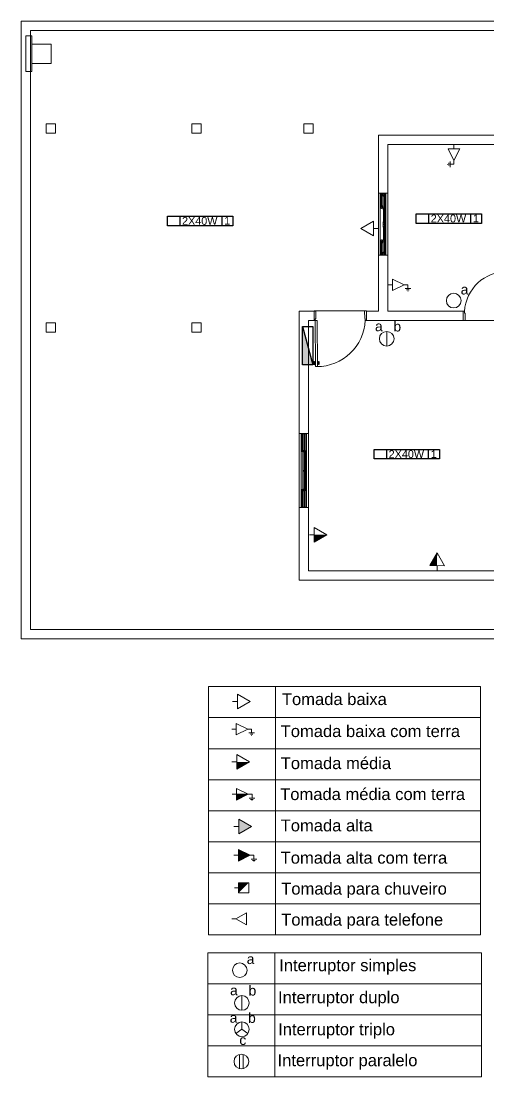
# Model space of a CAD drawing. Header units: metres. Extents: x 1628 to 1845, y 824 to 931.
# Drawn here: x 1824.87 to 1832.43, y 833.47 to 850.56 of the extents above; entities that cross this region are included whole.
import ezdxf

# ---------------------------------------------------------------- set-up
doc = ezdxf.new("R2010")
doc.units = ezdxf.units.M
doc.header["$LTSCALE"] = 0.15
doc.linetypes.add('CONTINUO', pattern=[0])
doc.layers.get('0').update_dxf_attribs({"lineweight": 0, "plot": 0})
doc.layers.add('1', color=1, linetype='Continuous')
for name, color, linetype, lineweight in [('Alvenaria', 170, 'Continuous', 0), ('Caixilho', 120, 'Continuous', 0), ('Sistema elétrico', 54, 'Continuous', 0)]:
    doc.layers.add(name, color=color, linetype=linetype, lineweight=lineweight)
doc.styles.add('Lunardi', font='arial.ttf', dxfattribs={"height": 0.15})

# ---------------------------------------------------------------- blocks, each defined once
blk = doc.blocks.new('JCS4F_CS120')
for p, q in [((0, 90), (1200, 90)), ((1200, 0), (0, 0)), ((7, 82), (1193, 82)), ((7, 62), (274, 62)), ((7, 56), (274, 56)), ((926, 62), (1193, 62)), ((926, 56), (1193, 56))]:
    blk.add_line(p, q)
for points in [[(7, 36), (17, 36), (17, 37), (7, 37), (7, 82), (20, 82), (20, 84), (7, 84), (7, 84), (6, 84), (1, 84), (1, 89), (6, 89), (7, 88), (7, 89), (7, 90), (0, 90), (0, 77), (1, 77), (1, 82), (6, 82), (6, 8), (1, 8), (1, 13), (0, 13), (0, 0), (7, 0), (7, 1), (7, 2), (6, 1), (1, 1), (1, 6), (6, 6), (7, 6), (7, 6), (7, 17), (17, 17), (17, 18), (7, 18)], [(1193, 36), (1183, 36), (1183, 37), (1193, 37), (1193, 82), (1180, 82), (1180, 84), (1193, 84), (1193, 84), (1194, 84), (1199, 84), (1199, 89), (1194, 89), (1193, 88), (1193, 89), (1193, 90), (1200, 90), (1200, 77), (1199, 77), (1199, 82), (1194, 82), (1194, 8), (1199, 8), (1199, 13), (1200, 13), (1200, 0), (1193, 0), (1193, 1), (1193, 2), (1194, 1), (1199, 1), (1199, 6), (1194, 6), (1193, 6), (1193, 6), (1193, 17), (1183, 17), (1183, 18), (1193, 18)]]:
    blk.add_lwpolyline(points, close=True)
for points in [[(13, 18), (16, 18), (16, 18), (17, 18), (17, 17), (46, 17), (46, 18), (44, 18), (44, 21), (43, 21), (43, 18), (35, 18), (35, 36), (43, 36), (43, 33), (44, 33), (44, 36), (46, 36), (46, 37), (17, 37), (17, 35), (16, 35), (16, 36), (13, 36), (10, 35, 1), (10, 33), (14, 34), (19, 34), (19, 36), (34, 36), (34, 18), (19, 18), (19, 19), (14, 19), (10, 20, 1), (10, 19)], [(286, 45), (286, 44), (284, 44), (284, 43), (290, 43), (290, 44), (289, 44), (289, 45), (294, 45, -0.414214), (298, 42), (296, 42), (296, 42, 0.414214), (294, 44), (291, 44), (291, 18), (294, 18, 0.414214), (296, 20), (296, 20), (298, 20), (298, 20, -0.414214), (294, 17), (256, 17), (256, 18), (268, 18), (268, 36), (256, 36), (256, 37), (290, 37), (290, 41), (283, 42), (283, 44), (276, 44, -0.957391), (276, 45)], [(602, 63, 0.662016), (602, 63), (603, 64), (607, 63, 1.000039), (608, 64), (599, 66), (599, 70, 0.414342), (599, 71), (598, 71, 0.198923), (597, 70), (595, 69, -0.198886), (595, 69), (561, 69, 0.414214), (560, 68), (560, 65), (561, 65), (561, 67), (572, 67), (572, 50), (561, 50), (561, 53), (560, 53), (560, 49, 0.414214), (561, 49), (595, 49, -0.198886), (595, 48), (597, 47, 0.198923), (598, 47), (599, 47, 0.414342), (599, 47), (599, 51), (608, 53, 1.000039), (607, 54), (603, 53), (602, 54, 0.662016), (602, 54), (602, 53), (599, 53), (599, 54), (599, 54, 0.414075), (598, 54), (598, 49, -0.668231), (597, 48), (595, 50), (595, 67), (597, 69, -0.668231), (598, 69), (598, 64, 0.414075), (599, 63), (599, 63), (599, 65), (602, 64)], [(891, 67), (891, 65), (890, 65), (890, 69), (890, 69), (926, 69), (926, 42, -0.414214), (924, 40), (923, 40), (923, 41), (924, 41), (924, 42), (919, 42), (919, 41), (920, 41), (920, 40), (911, 40, -0.957391), (911, 41), (917, 42, 0.388979), (918, 42), (918, 43, -0.39085), (918, 44), (924, 44, 0.39085), (924, 45), (924, 48, 0.414214), (924, 49), (890, 49), (890, 53), (891, 53), (891, 50), (903, 50), (903, 67)], [(914, 45), (914, 44), (916, 44), (916, 43), (910, 43), (910, 44), (911, 44), (911, 45), (906, 45, 0.414214), (902, 42), (904, 42), (904, 42, -0.414214), (906, 44), (909, 44), (909, 18), (906, 18, -0.414214), (904, 20), (904, 20), (902, 20), (902, 20, 0.414214), (906, 17), (944, 17), (944, 18), (932, 18), (932, 36), (944, 36), (944, 37), (910, 37), (910, 41), (917, 42), (917, 44), (923, 44, 0.957391), (923, 45)], [(1187, 18), (1184, 18), (1184, 18), (1183, 18), (1183, 17), (1154, 17), (1154, 18), (1156, 18), (1156, 21), (1157, 21), (1157, 18), (1165, 18), (1165, 36), (1157, 36), (1157, 33), (1156, 33), (1156, 36), (1154, 36), (1154, 37), (1183, 37), (1183, 35), (1184, 35), (1184, 36), (1187, 36), (1190, 35, -1), (1190, 33), (1186, 34), (1181, 34), (1181, 36), (1166, 36), (1166, 18), (1181, 18), (1181, 19), (1186, 19), (1190, 20, -1), (1190, 19)]]:
    blk.add_lwpolyline(points, format="xyb", close=True)
for points in [[(44, 36), (268, 36)], [(268, 18), (44, 18)], [(291, 31), (909, 31)], [(560, 67), (311, 67)], [(560, 50), (311, 50)], [(892, 67), (648, 67)], [(892, 50), (648, 50)], [(1156, 36), (932, 36)], [(932, 18), (1156, 18)]]:
    blk.add_lwpolyline(points)
blk.add_lwpolyline([(274, 67), (274, 42), (274, 42, 0.414214), (276, 40), (276, 40), (277, 40), (277, 40, 0.29569), (277, 41), (277, 41), (277, 41), (276, 41), (276, 42), (282, 42), (282, 41), (280, 41), (280, 41), (280, 41, 0.414214), (281, 40), (281, 40), (289, 40), (289, 40, 0.84382), (289, 41), (289, 41), (283, 42), (283, 42, -0.388156), (283, 42), (283, 42), (283, 43), (283, 43, 0.39164), (282, 44), (282, 44), (276, 44), (276, 44, -0.39164), (275, 45), (275, 45), (275, 48, -0.414214), (276, 49), (310, 49), (310, 49, 0.407557), (311, 49), (311, 49), (311, 53), (309, 53), (309, 50), (299, 50), (299, 67), (309, 67), (309, 65), (311, 65), (311, 68), (311, 68, 0.414214), (310, 69), (310, 69), (276, 69), (276, 69, 0.414214), (274, 67)], format="xyb")
at = {"linetype": 'Continuous', "flags": 128}
blk.add_lwpolyline([(613, 50), (613, 67), (611, 69, 0.668182), (610, 69), (610, 66), (608, 66), (608, 67), (608, 67, -0.414214), (607, 68), (607, 68), (608, 68), (608, 69), (603, 69), (603, 68), (604, 68), (604, 68, -0.414214), (604, 67, 0.000022), (602, 67, -0.414266), (602, 68), (602, 70, -0.41423), (602, 71), (610, 71, -0.198925), (611, 70), (612, 69, 0.19891), (613, 69), (647, 69, -0.414229), (648, 68), (648, 65), (646, 65), (646, 67), (636, 67), (636, 50), (646, 50), (646, 53), (648, 53), (648, 49, -0.414214), (647, 49), (613, 49, 0.198953), (612, 48, -0.000079), (611, 47, -0.198864), (610, 47), (602, 47, -0.414214), (602, 47), (602, 50, -0.414214), (602, 50), (604, 50, -0.414229), (604, 50), (604, 49), (603, 49), (603, 48), (608, 48), (608, 49), (607, 49), (607, 50, -0.414214), (608, 50), (608, 50), (608, 52), (610, 52), (610, 48, 0.668231), (611, 48)], format="xyb", close=True, dxfattribs=at)
blk = doc.blocks.new('porta080a')
at = {"layer": 'Caixilho'}
for p, q in [((0.15, 0.83), (0.12, 0.83)), ((0.12, 0.83), (0.12, 0.83)), ((0.12, 0.83), (0.12, 0.82))]:
    blk.add_line(p, q, dxfattribs=at)
for points in [[(0.12, 0.82), (0, 0.82), (0, 0.85), (0.15, 0.85), (0.15, 0.83)], [(0.12, 0.03), (0, 0.03), (0, 0), (0.15, 0), (0.15, 0.02)], [(0.12, 0.03), (0.12, 0.02), (0.15, 0.02)]]:
    blk.add_lwpolyline(points, dxfattribs=at)
for points in [[(0.15, 0.02), (0.15, 0.05), (0.895, 0.05), (0.895, 0.02)], [(0.812, 0.05), (0.862, 0.05), (0.862, 0.055), (0.812, 0.055)], [(0.812, 0.02), (0.862, 0.02), (0.862, 0.015), (0.812, 0.015)], [(0.843, 0.055), (0.831, 0.055), (0.831, 0.063), (0.843, 0.063)], [(0.843, 0.015), (0.831, 0.015), (0.831, 0.007), (0.843, 0.007)]]:
    blk.add_lwpolyline(points, close=True, dxfattribs=at)
blk.add_arc((0.107, 0.042), 0.789, 359.4551, 86.8474, dxfattribs=at)
blk.add_ellipse((0.837, 0.071), major_axis=(-0.0297, 0), ratio=0.275862, dxfattribs=at)
at = {"layer": 'Caixilho', "extrusion": (0, 0, -1)}
blk.add_ellipse((0.837, -0.001), major_axis=(-0.0297, 0), ratio=0.275862, dxfattribs=at)
blk = doc.blocks.new('porta070a')
at = {"layer": 'Caixilho'}
for p, q in [((0.15, 0.73), (0.12, 0.73)), ((0.12, 0.73), (0.12, 0.73)), ((0.12, 0.73), (0.12, 0.72))]:
    blk.add_line(p, q, dxfattribs=at)
for points in [[(0.12, 0.72), (0, 0.72), (0, 0.75), (0.15, 0.75), (0.15, 0.73)], [(0.12, 0.03), (0, 0.03), (0, 0), (0.15, 0), (0.15, 0.02)], [(0.12, 0.03), (0.12, 0.02), (0.15, 0.02)]]:
    blk.add_lwpolyline(points, dxfattribs=at)
for points in [[(0.15, 0.02), (0.15, 0.05), (0.795, 0.05), (0.795, 0.02)], [(0.726, 0.05), (0.776, 0.05), (0.776, 0.055), (0.726, 0.055)], [(0.726, 0.02), (0.776, 0.02), (0.776, 0.015), (0.726, 0.015)], [(0.757, 0.055), (0.745, 0.055), (0.745, 0.063), (0.757, 0.063)], [(0.757, 0.015), (0.745, 0.015), (0.745, 0.007), (0.757, 0.007)]]:
    blk.add_lwpolyline(points, close=True, dxfattribs=at)
blk.add_arc((0.106, 0.042), 0.689, 359.3762, 86.3751, dxfattribs=at)
blk.add_ellipse((0.751, 0.071), major_axis=(-0.0297, 0), ratio=0.275862, dxfattribs=at)
at = {"layer": 'Caixilho', "extrusion": (0, 0, -1)}
blk.add_ellipse((0.751, -0.001), major_axis=(-0.0297, 0), ratio=0.275862, dxfattribs=at)
blk = doc.blocks.new('JCB4F_CS100')
for p, q in [((0, 90), (1000, 90)), ((1000, 0), (0, 0)), ((7, 82), (29, 82)), ((29, 82), (7, 82)), ((7, 69), (28, 69)), ((46, 62), (225, 62)), ((46, 56), (225, 56)), ((46, 13), (178, 13)), ((57, 82), (943, 82)), ((247, 67), (472, 67)), ((247, 50), (472, 50)), ((783, 62), (954, 62)), ((783, 56), (954, 56)), ((954, 13), (822, 13)), ((971, 82), (993, 82)), ((993, 69), (972, 69))]:
    blk.add_line(p, q)
for points in [[(7, 36), (17, 36), (17, 37), (7, 37), (7, 82), (20, 82), (20, 84), (7, 84), (7, 84), (6, 84), (1, 84), (1, 89), (6, 89), (7, 88), (7, 89), (7, 90), (0, 90), (0, 77), (1, 77), (1, 82), (6, 82), (6, 8), (1, 8), (1, 13), (0, 13), (0, 0), (7, 0), (7, 1), (7, 2), (6, 1), (1, 1), (1, 6), (6, 6), (7, 6), (7, 6), (7, 17), (17, 17), (17, 18), (7, 18)], [(993, 36), (983, 36), (983, 37), (993, 37), (993, 82), (980, 82), (980, 84), (993, 84), (993, 84), (994, 84), (999, 84), (999, 89), (994, 89), (993, 88), (993, 89), (993, 90), (1000, 90), (1000, 77), (999, 77), (999, 82), (994, 82), (994, 8), (999, 8), (999, 13), (1000, 13), (1000, 0), (993, 0), (993, 1), (993, 2), (994, 1), (999, 1), (999, 6), (994, 6), (993, 6), (993, 6), (993, 17), (983, 17), (983, 18), (993, 18)]]:
    blk.add_lwpolyline(points, close=True)
for points in [[(7, 45), (43, 45, 0.357337), (45, 47, 0.099331), (45, 67, 0.357337), (43, 69), (33, 69)], [(35, 69), (33, 69), (33, 85), (35, 85), (35, 84, 0.453094), (37, 83), (54, 85, -0.453094), (57, 82), (57, 72, -0.453094), (54, 69), (37, 71, 0.453094), (35, 70), (35, 69)], [(965, 69), (967, 69), (967, 85), (965, 85), (965, 84, -0.453094), (963, 83), (946, 85, 0.453094), (943, 82), (943, 72, 0.453094), (946, 69), (963, 71, -0.453094), (965, 70), (965, 69)], [(993, 45), (957, 45, -0.357337), (955, 47, -0.099331), (955, 67, -0.357337), (957, 69), (967, 69)]]:
    blk.add_lwpolyline(points, format="xyb")
for points in [[(19, 36), (21, 36), (21, 32), (23, 32), (23, 33), (22, 33), (22, 36), (27, 36), (27, 33), (26, 33), (26, 32), (29, 32), (29, 37), (17, 37), (17, 35), (16, 35), (16, 36), (13, 36), (10, 35, 1), (10, 33), (14, 34), (17, 34), (17, 19), (14, 19), (10, 20, 1), (10, 19), (13, 18), (16, 18), (16, 18), (17, 18), (17, 17), (19, 17)], [(205, 34), (203, 34), (203, 31), (201, 31), (201, 32), (202, 32), (202, 34), (196, 34), (196, 32), (198, 32), (198, 31), (195, 31), (195, 35), (206, 35), (206, 34), (208, 34), (208, 34), (210, 34), (214, 33, -1), (214, 32), (210, 33), (206, 33), (206, 18), (210, 18), (214, 19, -1), (214, 18), (210, 17), (208, 17), (208, 17), (206, 17), (206, 15), (205, 15)], [(236, 44), (236, 43), (234, 43), (234, 42), (240, 42), (240, 43), (239, 43), (239, 44), (244, 44, -0.414214), (248, 41), (246, 41), (246, 41, 0.414214), (244, 43), (241, 43), (241, 17), (244, 17, 0.414214), (246, 19), (246, 19), (248, 19), (248, 19, -0.414214), (244, 15), (206, 15), (206, 17), (218, 17), (218, 34), (206, 34), (206, 35), (240, 35), (240, 40), (233, 41), (233, 42), (227, 43, -0.957391), (227, 44)], [(239, 40, 0.957391), (239, 41), (233, 42, -0.388979), (233, 42), (233, 43, 0.39085), (232, 44), (227, 44, -0.39085), (226, 45), (226, 48, -0.414214), (227, 49), (259, 49), (259, 50), (247, 50), (247, 67), (259, 67), (259, 69), (225, 69), (225, 42, 0.414214), (226, 40), (227, 40), (227, 41), (226, 41), (226, 42), (232, 42), (232, 41), (230, 41), (230, 40)], [(495, 50), (497, 48, 0.668179), (498, 48), (498, 54), (499, 54), (499, 53), (501, 53), (501, 54, -0.668179), (502, 54), (503, 53), (507, 54, -1), (507, 53), (499, 51), (499, 47), (497, 47), (495, 49), (460, 49), (460, 50), (472, 50), (472, 67), (460, 67), (460, 69), (495, 69), (497, 71), (499, 71), (499, 66), (507, 64, -1), (507, 63), (503, 64), (502, 63, -0.668179), (501, 63), (501, 64), (499, 65), (499, 63), (498, 63), (498, 69, 0.668179), (497, 69), (495, 67)], [(509, 69), (509, 66), (508, 66), (508, 67), (507, 67), (507, 68), (508, 68), (508, 69), (502, 69), (502, 68), (504, 68), (504, 67), (501, 67), (501, 71), (510, 71), (512, 69), (547, 69), (547, 67), (535, 67), (535, 50), (547, 50), (547, 49), (512, 49), (510, 47), (501, 47), (501, 50), (504, 50), (504, 49), (502, 49), (502, 48), (508, 48), (508, 49), (507, 49), (507, 50), (508, 50), (508, 52), (509, 52), (509, 48, 0.668179), (510, 48), (512, 50), (512, 67), (510, 69, 0.668179)], [(748, 50), (760, 50), (760, 67), (748, 67), (748, 69), (783, 69), (783, 42, -0.414214), (781, 40), (780, 40), (780, 41), (781, 41), (781, 42), (776, 42), (776, 41), (777, 41), (777, 40), (768, 40, -0.957391), (768, 41), (774, 42, 0.388979), (775, 42), (775, 43, -0.39085), (775, 44), (781, 44, 0.39085), (781, 45), (781, 48, 0.414214), (781, 49), (748, 49)], [(764, 44), (764, 43), (766, 43), (766, 42), (760, 42), (760, 43), (761, 43), (761, 44), (756, 44, 0.414214), (753, 41), (754, 41), (754, 41, -0.414214), (756, 43), (759, 43), (759, 17), (756, 17, -0.414214), (754, 19), (754, 19), (753, 19), (753, 19, 0.414214), (756, 15), (794, 15), (794, 17), (782, 17), (782, 34), (794, 34), (794, 35), (760, 35), (760, 40), (767, 41), (767, 42), (773, 43, 0.957391), (773, 44)], [(795, 34), (797, 34), (797, 31), (799, 31), (799, 32), (798, 32), (798, 34), (804, 34), (804, 32), (802, 32), (802, 31), (805, 31), (805, 35), (794, 35), (794, 34), (792, 34), (792, 34), (790, 34), (786, 33, 1), (786, 32), (790, 33), (794, 33), (794, 18), (790, 18), (786, 19, 1), (786, 18), (790, 17), (792, 17), (792, 17), (794, 17), (794, 15), (795, 15)], [(981, 36), (979, 36), (979, 32), (977, 32), (977, 33), (978, 33), (978, 36), (973, 36), (973, 33), (974, 33), (974, 32), (971, 32), (971, 37), (983, 37), (983, 35), (984, 35), (984, 36), (987, 36), (990, 35, -1), (990, 33), (986, 34), (983, 34), (983, 19), (986, 19), (990, 20, -1), (990, 19), (987, 18), (984, 18), (984, 18), (983, 18), (983, 17), (981, 17)]]:
    blk.add_lwpolyline(points, format="xyb", close=True)
for points in [[(21, 29), (46, 29), (46, 25), (45, 25), (45, 28), (34, 28), (34, 14), (45, 14), (45, 17), (46, 17), (46, 13), (13, 13), (13, 14)], [(13, 14), (23, 14), (23, 28), (21, 28), (21, 29)], [(33, 47), (29, 47), (29, 85), (33, 85), (33, 47)], [(178, 29), (46, 29)], [(211, 14), (201, 14), (201, 28), (203, 28), (203, 29), (178, 29), (178, 25), (179, 25), (179, 28), (190, 28), (190, 14), (179, 14), (179, 17), (178, 17), (178, 13), (211, 13), (211, 14)], [(535, 67), (760, 67)], [(535, 50), (760, 50)], [(789, 14), (799, 14), (799, 28), (797, 28), (797, 29), (822, 29), (822, 25), (821, 25), (821, 28), (810, 28), (810, 14), (821, 14), (821, 17), (822, 17), (822, 13), (789, 13), (789, 14)], [(822, 29), (954, 29)], [(979, 29), (954, 29), (954, 25), (955, 25), (955, 28), (966, 28), (966, 14), (955, 14), (955, 17), (954, 17), (954, 13), (987, 13), (987, 14)], [(967, 47), (971, 47), (971, 85), (967, 85), (967, 47)], [(987, 14), (977, 14), (977, 28), (979, 28), (979, 29)]]:
    blk.add_lwpolyline(points)

msp = doc.modelspace()

# ---------------------------------------------------------------- hatches: boundary and pattern name
at = {"layer": 'Sistema elétrico', "linetype": 'Continuous', "lineweight": -3}
msp.add_hatch(color=256, dxfattribs=at).paths.add_polyline_path([(1829.427, 845.62), (1829.427, 845.001), (1829.595, 845.001)])
at = {"layer": 'Sistema elétrico', "lineweight": 0}
for points in [[(1828.549, 838.046), (1828.362, 838.046), (1828.362, 837.953)], [(1828.393, 837.152), (1828.393, 836.965), (1828.581, 837.059)]]:
    msp.add_hatch(color=256, dxfattribs=at).paths.add_polyline_path(points)

# ---------------------------------------------------------------- linework, layer by layer
at = {"linetype": 'ByBlock'}
for p, q in [((1830.58, 847.209), (1830.659, 847.209)), ((1829.619, 842.249), (1829.54, 842.249)), ((1831.608, 841.748), (1831.608, 841.669)), ((1828.375, 839.551), (1828.296, 839.551)), ((1828.365, 838.57), (1828.285, 838.57)), ((1828.397, 837.526), (1828.318, 837.526)), ((1828.558, 836.615), (1828.392, 836.615)), ((1828.392, 836.615), (1828.392, 836.45)), ((1828.558, 836.45), (1828.558, 836.615)), ((1828.392, 836.533), (1828.326, 836.533)), ((1828.392, 836.45), (1828.558, 836.45)), ((1828.349, 836.03), (1828.283, 836.03))]:
    msp.add_line(p, q, dxfattribs=at)
for points in [[(1830.58, 847.328), (1830.58, 847.09), (1830.374, 847.209)], [(1829.619, 842.368), (1829.619, 842.13), (1829.825, 842.249)], [(1831.727, 841.747), (1831.489, 841.75), (1831.61, 841.954)], [(1828.375, 839.67), (1828.375, 839.432), (1828.581, 839.551)], [(1828.365, 838.689), (1828.365, 838.452), (1828.571, 838.57)], [(1828.397, 837.644), (1828.397, 837.407), (1828.603, 837.526)], [(1828.521, 835.931), (1828.521, 836.129), (1828.349, 836.03)]]:
    msp.add_lwpolyline(points, close=True, dxfattribs=at)
for points in [[(1829.825, 842.249), (1829.619, 842.249), (1829.619, 842.13)], [(1831.61, 841.954), (1831.608, 841.748), (1831.489, 841.75)], [(1828.571, 838.57), (1828.365, 838.57), (1828.365, 838.452)], [(1828.603, 837.526), (1828.397, 837.644), (1828.397, 837.407)], [(1828.558, 836.615), (1828.392, 836.615), (1828.392, 836.45)]]:
    msp.add_solid(points, dxfattribs=at)
at = {"layer": '1', "lineweight": 0}
for p, q in [((1827.907, 839.79), (1828.991, 839.79)), ((1827.907, 839.288), (1827.907, 839.79)), ((1828.991, 839.79), (1828.991, 839.288)), ((1828.991, 839.79), (1832.313, 839.79)), ((1828.991, 839.288), (1828.991, 839.79)), ((1832.313, 839.79), (1832.312, 839.288)), ((1828.991, 839.288), (1827.907, 839.288)), ((1827.907, 839.288), (1828.991, 839.288)), ((1827.907, 838.785), (1827.907, 839.288)), ((1832.312, 839.288), (1828.991, 839.288)), ((1828.991, 839.288), (1828.991, 838.785)), ((1828.991, 839.288), (1832.313, 839.288)), ((1828.991, 838.785), (1828.991, 839.288)), ((1832.313, 839.288), (1832.312, 838.785)), ((1828.991, 838.785), (1827.907, 838.785)), ((1827.907, 838.785), (1828.991, 838.785)), ((1827.907, 838.283), (1827.907, 838.785)), ((1832.312, 838.785), (1828.991, 838.785)), ((1828.991, 838.785), (1828.991, 838.283)), ((1828.991, 838.785), (1832.313, 838.785)), ((1828.991, 838.283), (1828.991, 838.785)), ((1832.313, 838.785), (1832.312, 838.283)), ((1828.991, 838.283), (1827.907, 838.283)), ((1827.907, 838.283), (1828.991, 838.283)), ((1827.907, 837.78), (1827.907, 838.283)), ((1832.312, 838.283), (1828.991, 838.283)), ((1828.991, 838.283), (1828.991, 837.78)), ((1828.991, 838.283), (1832.313, 838.283)), ((1828.991, 837.78), (1828.991, 838.283)), ((1832.313, 838.283), (1832.312, 837.78)), ((1828.991, 837.78), (1827.907, 837.78)), ((1827.907, 837.78), (1828.991, 837.78)), ((1827.907, 837.278), (1827.907, 837.78)), ((1832.312, 837.78), (1828.991, 837.78)), ((1828.991, 837.78), (1828.991, 837.278)), ((1828.991, 837.78), (1832.313, 837.78)), ((1828.991, 837.278), (1828.991, 837.78)), ((1832.313, 837.78), (1832.312, 837.278)), ((1828.991, 837.278), (1827.907, 837.278)), ((1827.907, 837.278), (1828.991, 837.278)), ((1827.907, 836.775), (1827.907, 837.278)), ((1832.312, 837.278), (1828.991, 837.278)), ((1828.991, 837.278), (1828.991, 836.775)), ((1828.991, 837.278), (1832.313, 837.278)), ((1828.991, 836.775), (1828.991, 837.278)), ((1832.313, 837.278), (1832.312, 836.775)), ((1828.991, 836.775), (1827.907, 836.775)), ((1827.907, 836.775), (1828.991, 836.775)), ((1827.907, 836.272), (1827.907, 836.775)), ((1832.312, 836.775), (1828.991, 836.775)), ((1828.991, 836.775), (1828.991, 836.272)), ((1828.991, 836.775), (1832.313, 836.775)), ((1828.991, 836.272), (1828.991, 836.775)), ((1832.313, 836.775), (1832.312, 836.272)), ((1828.991, 836.272), (1827.907, 836.272)), ((1827.907, 836.272), (1828.991, 836.272)), ((1827.907, 835.77), (1827.907, 836.272)), ((1832.312, 836.272), (1828.991, 836.272)), ((1828.991, 836.272), (1828.991, 835.77)), ((1828.991, 836.272), (1832.313, 836.272)), ((1828.991, 835.77), (1828.991, 836.272)), ((1832.313, 836.272), (1832.312, 835.77)), ((1828.991, 835.77), (1827.907, 835.77)), ((1832.312, 835.77), (1828.991, 835.77)), ((1827.897, 835.481), (1828.981, 835.481)), ((1827.897, 834.979), (1827.897, 835.481)), ((1828.981, 835.481), (1828.981, 834.979)), ((1828.981, 835.481), (1832.33, 835.481)), ((1828.981, 834.979), (1828.981, 835.481)), ((1832.33, 835.481), (1832.33, 834.979)), ((1828.981, 834.979), (1827.897, 834.979)), ((1827.897, 834.979), (1828.981, 834.979)), ((1827.897, 834.476), (1827.897, 834.979)), ((1832.33, 834.979), (1828.981, 834.979)), ((1828.981, 834.979), (1828.981, 834.476)), ((1828.981, 834.979), (1832.33, 834.979)), ((1828.981, 834.476), (1828.981, 834.979)), ((1832.33, 834.979), (1832.33, 834.476)), ((1828.981, 834.476), (1827.897, 834.476)), ((1827.897, 834.476), (1828.981, 834.476)), ((1827.897, 833.973), (1827.897, 834.476)), ((1832.33, 834.476), (1828.981, 834.476)), ((1828.981, 834.476), (1828.981, 833.973)), ((1828.981, 834.476), (1832.33, 834.476)), ((1828.981, 833.973), (1828.981, 834.476)), ((1832.33, 834.476), (1832.33, 833.973)), ((1828.981, 833.973), (1827.897, 833.973)), ((1827.897, 833.973), (1828.981, 833.973)), ((1827.897, 833.471), (1827.897, 833.973)), ((1832.33, 833.973), (1828.981, 833.973)), ((1828.981, 833.973), (1828.981, 833.471)), ((1828.981, 833.973), (1832.33, 833.973)), ((1828.981, 833.471), (1828.981, 833.973)), ((1832.33, 833.973), (1832.33, 833.471)), ((1828.981, 833.471), (1827.897, 833.471)), ((1832.33, 833.471), (1828.981, 833.471))]:
    msp.add_line(p, q, dxfattribs=at)
at = {"layer": 'Alvenaria', "ltscale": 10}
for p, q in [((1824.872, 840.564), (1824.872, 850.564)), ((1825.022, 840.714), (1825.022, 850.414)), ((1829.615, 845.866), (1829.374, 845.866)), ((1830.465, 845.872), (1829.615, 845.872)), ((1830.66, 845.866), (1830.465, 845.866)), ((1829.524, 845.716), (1829.616, 845.716)), ((1830.81, 845.716), (1830.445, 845.716)), ((1832.781, 845.716), (1832.031, 845.716))]:
    msp.add_line(p, q, dxfattribs=at)
at = {"layer": 'Alvenaria', "linetype": 'CONTINUO', "ltscale": 10}
for p, q in [((1824.872, 850.564), (1837.169, 850.564)), ((1825.022, 850.414), (1837.169, 850.414)), ((1825.022, 840.714), (1837.75, 840.714)), ((1824.872, 840.564), (1837.75, 840.564))]:
    msp.add_line(p, q, dxfattribs=at)
at = {"layer": 'Alvenaria'}
for p, q in [((1840.059, 848.716), (1830.66, 848.716)), ((1830.66, 848.716), (1830.66, 845.866)), ((1832.809, 848.566), (1830.81, 848.566)), ((1830.81, 848.566), (1830.81, 845.866)), ((1829.374, 845.866), (1829.374, 841.515)), ((1830.81, 845.866), (1832.051, 845.866)), ((1829.524, 845.716), (1829.524, 841.665)), ((1830.81, 845.716), (1832.061, 845.716)), ((1829.374, 841.515), (1842.159, 841.515)), ((1829.524, 841.665), (1832.809, 841.665))]:
    msp.add_line(p, q, dxfattribs=at)
at = {"layer": 'Alvenaria', "ltscale": 10}
for points in [[(1825.429, 848.901), (1825.279, 848.901), (1825.279, 848.751), (1825.429, 848.751)], [(1827.787, 848.901), (1827.637, 848.901), (1827.637, 848.751), (1827.787, 848.751)], [(1829.602, 848.901), (1829.452, 848.901), (1829.452, 848.751), (1829.602, 848.751)], [(1825.429, 845.53), (1825.279, 845.53), (1825.279, 845.68), (1825.429, 845.68)], [(1827.787, 845.53), (1827.637, 845.53), (1827.637, 845.68), (1827.787, 845.68)]]:
    msp.add_lwpolyline(points, close=True, dxfattribs=at)
at = {"layer": 'Alvenaria'}
for points in [[(1830.81, 847.777), (1830.66, 847.777)], [(1830.66, 846.777), (1830.81, 846.777)], [(1829.524, 843.888), (1829.374, 843.888)], [(1829.374, 842.688), (1829.524, 842.688)]]:
    msp.add_lwpolyline(points, dxfattribs=at)
at = {"layer": 'Sistema elétrico', "lineweight": 0}
for p, q in [((1831.881, 848.496), (1831.881, 848.568)), ((1831.974, 848.496), (1831.787, 848.496)), ((1831.787, 848.496), (1831.881, 848.308)), ((1831.881, 848.308), (1831.974, 848.496)), ((1831.779, 848.251), (1831.779, 848.243)), ((1831.799, 848.268), (1831.799, 848.226)), ((1831.819, 848.292), (1831.819, 848.201)), ((1831.881, 848.247), (1831.819, 848.247)), ((1831.881, 848.308), (1831.881, 848.247)), ((1830.888, 846.389), (1830.888, 846.202)), ((1831.075, 846.295), (1830.888, 846.389)), ((1830.888, 846.295), (1830.816, 846.295)), ((1830.888, 846.202), (1831.075, 846.295)), ((1831.075, 846.295), (1831.137, 846.295)), ((1831.091, 846.234), (1831.182, 846.234)), ((1831.115, 846.213), (1831.158, 846.213)), ((1831.132, 846.193), (1831.141, 846.193)), ((1831.137, 846.295), (1831.137, 846.234)), ((1830.793, 845.302), (1830.793, 845.54)), ((1828.356, 839.195), (1828.356, 839.008)), ((1828.544, 839.102), (1828.356, 839.195)), ((1828.356, 839.102), (1828.284, 839.102)), ((1828.356, 839.008), (1828.544, 839.102)), ((1828.544, 839.102), (1828.605, 839.102)), ((1828.56, 839.04), (1828.651, 839.04)), ((1828.584, 839.019), (1828.626, 839.019)), ((1828.601, 839), (1828.609, 839)), ((1828.605, 839.102), (1828.605, 839.04)), ((1828.362, 838.14), (1828.362, 837.953)), ((1828.549, 838.046), (1828.362, 838.14)), ((1828.549, 838.046), (1828.288, 838.046)), ((1828.362, 837.953), (1828.549, 838.046)), ((1828.549, 838.046), (1828.611, 838.046)), ((1828.565, 837.985), (1828.657, 837.985)), ((1828.589, 837.964), (1828.632, 837.964)), ((1828.606, 837.944), (1828.615, 837.944)), ((1828.611, 838.046), (1828.611, 837.985)), ((1828.393, 837.152), (1828.393, 836.965)), ((1828.581, 837.059), (1828.393, 837.152)), ((1828.393, 837.059), (1828.319, 837.059)), ((1828.393, 836.965), (1828.581, 837.059)), ((1828.581, 837.059), (1828.642, 837.059)), ((1828.597, 836.997), (1828.688, 836.997)), ((1828.621, 836.977), (1828.663, 836.977)), ((1828.638, 836.957), (1828.646, 836.957)), ((1828.642, 837.059), (1828.642, 836.997)), ((1828.447, 834.549), (1828.447, 834.787)), ((1828.447, 834.241), (1828.447, 834.361)), ((1828.447, 834.241), (1828.349, 834.173)), ((1828.447, 834.241), (1828.544, 834.173)), ((1828.411, 833.604), (1828.411, 833.836)), ((1828.466, 833.604), (1828.466, 833.836))]:
    msp.add_line(p, q, dxfattribs=at)
at = {"layer": 'Sistema elétrico', "linetype": 'Continuous', "lineweight": -3}
for p, q in [((1827.443, 847.404), (1827.443, 847.252)), ((1828.12, 847.404), (1828.12, 847.252)), ((1831.471, 847.443), (1831.471, 847.29)), ((1832.148, 847.443), (1832.148, 847.29)), ((1829.427, 845.62), (1829.595, 845.001)), ((1830.789, 843.628), (1830.789, 843.475)), ((1831.466, 843.628), (1831.466, 843.475))]:
    msp.add_line(p, q, dxfattribs=at)
at = {"layer": 'Sistema elétrico', "linetype": 'CONTINUO', "ltscale": 10}
for points in [[(1825.044, 850.325), (1824.946, 850.325), (1824.946, 849.747), (1825.044, 849.747)], [(1825.044, 850.193), (1825.359, 850.193), (1825.359, 849.879), (1825.044, 849.879)]]:
    msp.add_lwpolyline(points, close=True, dxfattribs=at)
at = {"layer": 'Sistema elétrico', "linetype": 'Continuous', "lineweight": -3}
for points in [[(1827.244, 847.404), (1828.302, 847.404), (1828.302, 847.252), (1827.244, 847.252)], [(1831.272, 847.443), (1832.33, 847.443), (1832.33, 847.29), (1831.272, 847.29)], [(1829.427, 845.001), (1829.427, 845.62), (1829.595, 845.62), (1829.595, 845.001)], [(1830.59, 843.628), (1831.648, 843.628), (1831.648, 843.475), (1830.59, 843.475)]]:
    msp.add_lwpolyline(points, close=True, dxfattribs=at)
at = {"layer": 'Sistema elétrico', "lineweight": 0}
for centre in [(1831.877, 846.039), (1830.793, 845.421), (1828.413, 835.198), (1828.447, 834.668), (1828.447, 834.241), (1828.439, 833.72)]:
    msp.add_circle(centre, 0.119, dxfattribs=at)

# ---------------------------------------------------------------- block references
at = {"layer": 'Caixilho', "xscale": 0.001000000000203727, "yscale": 0.001000000000203727, "zscale": 0.001000000000203727, "rotation": 270}
for name, p in [('JCB4F_CS100', (1830.688, 847.776)), ('JCS4F_CS120', (1829.405, 843.888))]:
    msp.add_blockref(name, p, dxfattribs=at)
at = {"layer": 'Caixilho'}
for name, p, rotation in [('porta070a', (1832.781, 845.716), 89.99999999999999), ('porta080a', (1829.615, 845.866), 270.4090225348079)]:
    msp.add_blockref(name, p, dxfattribs=dict(at, rotation=rotation))

# ---------------------------------------------------------------- texts
at = {"layer": '1', "style": 'Lunardi'}
for s, p in [('Tomada baixa', (1829.095, 839.491)), ('Tomada baixa com terra', (1829.075, 838.973)), ('Tomada média', (1829.076, 838.454)), ('Tomada média com terra', (1829.067, 837.953)), ('Tomada alta', (1829.075, 837.446)), ('Tomada alta com terra', (1829.075, 836.923)), ('Tomada para chuveiro', (1829.084, 836.423)), ('Tomada para telefone', (1829.084, 835.921)), ('Interruptor simples', (1829.052, 835.182)), ('Interruptor duplo', (1829.033, 834.664)), ('Interruptor triplo', (1829.034, 834.145)), ('Interruptor paralelo', (1829.025, 833.644))]:
    msp.add_text(s, height=0.19194, dxfattribs=at).set_placement(p)
at = {"layer": 'Sistema elétrico', "lineweight": 0, "attachment_point": 1, "style": 'Lunardi'}
for s, insert, char_height, width in [('2X40W', (1827.478, 847.392), 0.1252, 0.24929), ('1', (1828.16, 847.394), 0.125, 0.24929), ('2X40W', (1831.506, 847.431), 0.1252, 0.24929), ('1', (1832.188, 847.433), 0.125, 0.24929), ('a', (1831.991, 846.3), 0.161, 0.60844), ('a', (1830.602, 845.705), 0.161, 0.60844), ('b', (1830.901, 845.701), 0.161, 0.60844), ('2X40W', (1830.824, 843.616), 0.1252, 0.24929), ('1', (1831.506, 843.618), 0.125, 0.24929), ('a', (1828.526, 835.459), 0.161, 0.60844), ('a', (1828.256, 834.953), 0.161, 0.60844), ('b', (1828.555, 834.949), 0.161, 0.60844), ('b', (1828.547, 834.506), 0.161, 0.60844), ('a', (1828.25, 834.509), 0.161, 0.60844), ('c', (1828.406, 834.149), 0.161, 0.60844)]:
    msp.add_mtext(s, dxfattribs=dict(at, insert=insert, char_height=char_height, width=width))

doc.saveas('drawing.dxf')
